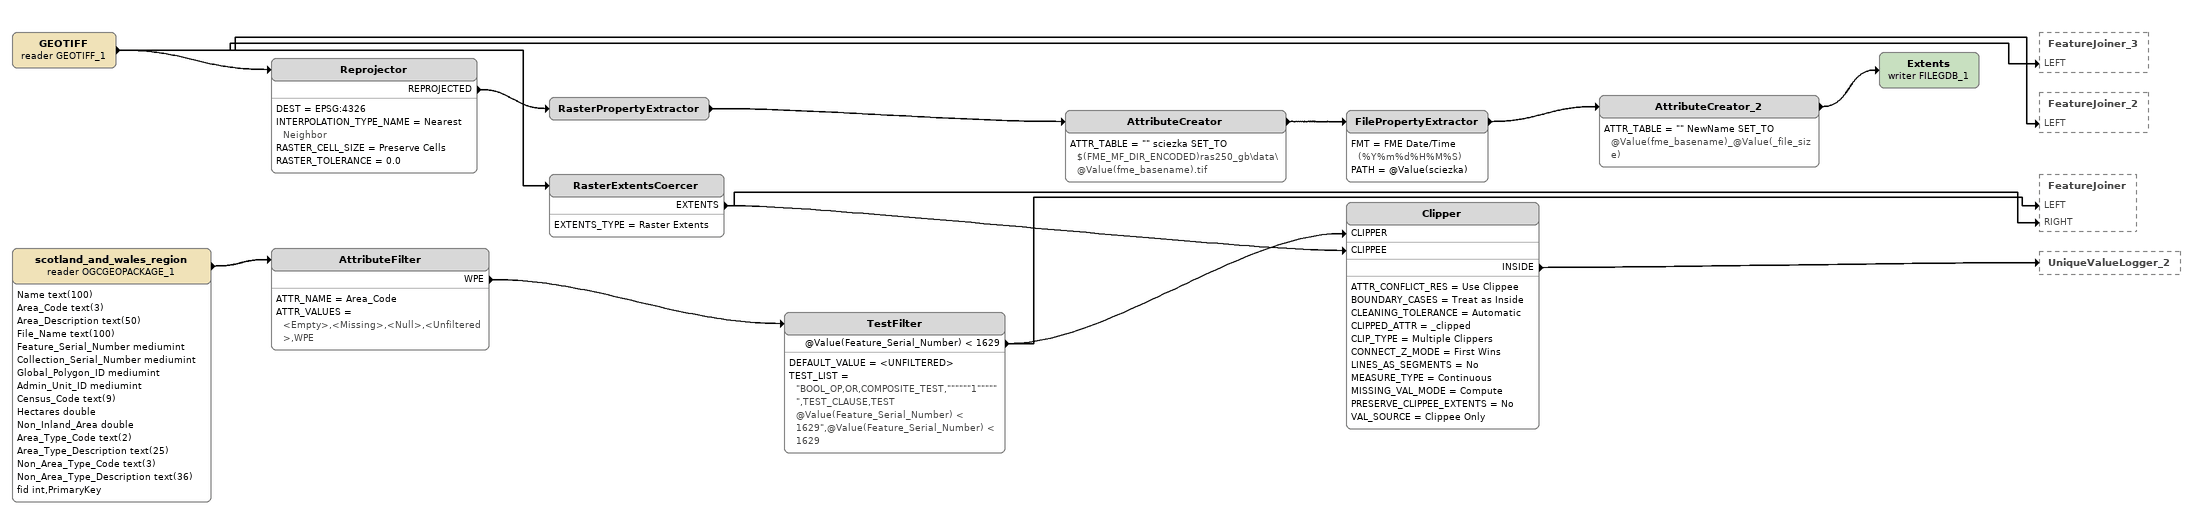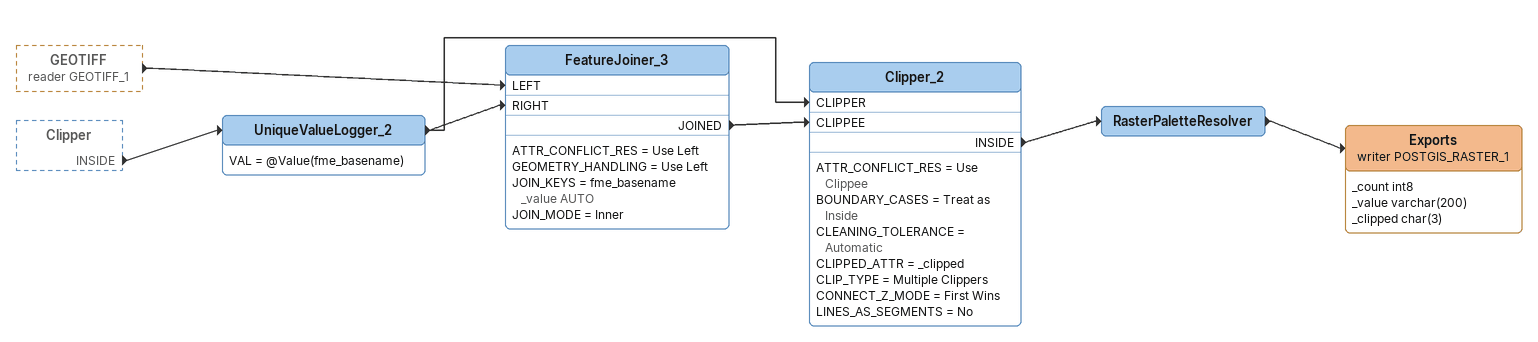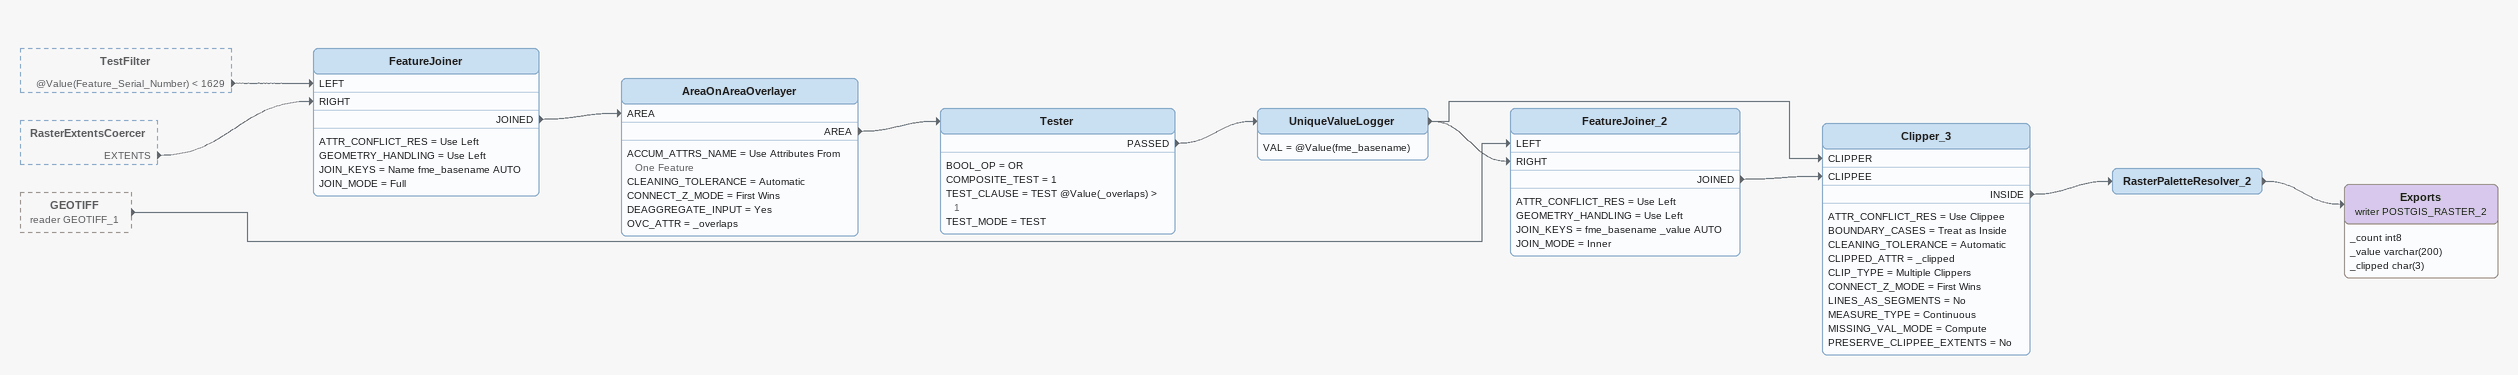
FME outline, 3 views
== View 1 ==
scotland_and_wales_region (reader OGCGEOPACKAGE_1)
    attributes: Name text(100), Area_Code text(3), Area_Description text(50), File_Name text(100), Feature_Serial_Number mediumint, Collection_Serial_Number mediumint, Global_Polygon_ID mediumint, Admin_Unit_ID mediumint, Census_Code text(9), Hectares double, Non_Inland_Area double, Area_Type_Code text(2), Area_Type_Description text(25), Non_Area_Type_Code text(3), Non_Area_Type_Description text(36), fid int,PrimaryKey
    -> AttributeFilter
AttributeFilter
    ATTR_NAME = Area_Code
    ATTR_VALUES = <Empty>,<Missing>,<Null>,<Unfiltered>,WPE
    WPE -> TestFilter
TestFilter
    DEFAULT_VALUE = <UNFILTERED>
    TEST_LIST = "BOOL_OP,OR,COMPOSITE_TEST,""""""1"""""",TEST_CLAUSE,TEST @Value(Feature_Serial_Number) < 1629",@Value(Feature_Serial_Number) < 1629
    @Value(Feature_Serial_Number) < 1629 -> FeatureJoiner [LEFT]
    @Value(Feature_Serial_Number) < 1629 -> Clipper [CLIPPER]
GEOTIFF (reader GEOTIFF_1)
    -> Reprojector
    -> RasterExtentsCoercer
    -> FeatureJoiner_3 [LEFT]
    -> FeatureJoiner_2 [LEFT]
Reprojector
    DEST = EPSG:4326
    INTERPOLATION_TYPE_NAME = Nearest Neighbor
    RASTER_CELL_SIZE = Preserve Cells
    RASTER_TOLERANCE = 0.0
    REPROJECTED -> RasterPropertyExtractor
RasterPropertyExtractor
    -> AttributeCreator
AttributeCreator
    ATTR_TABLE = "" sciezka SET_TO $(FME_MF_DIR_ENCODED)ras250_gb\data\@Value(fme_basename).tif
    -> FilePropertyExtractor
FilePropertyExtractor
    FMT = FME Date/Time (%Y%m%d%H%M%S)
    PATH = @Value(sciezka)
    -> AttributeCreator_2
AttributeCreator_2
    ATTR_TABLE = "" NewName SET_TO @Value(fme_basename)_@Value(_file_size)
    -> Extents (writer FILEGDB_1)
Extents (writer FILEGDB_1)
RasterExtentsCoercer
    EXTENTS_TYPE = Raster Extents
    EXTENTS -> FeatureJoiner [RIGHT]
    EXTENTS -> Clipper [CLIPPEE]
Clipper
    ATTR_CONFLICT_RES = Use Clippee
    BOUNDARY_CASES = Treat as Inside
    CLEANING_TOLERANCE = Automatic
    CLIPPED_ATTR = _clipped
    CLIP_TYPE = Multiple Clippers
    CONNECT_Z_MODE = First Wins
    LINES_AS_SEGMENTS = No
    MEASURE_TYPE = Continuous
    MISSING_VAL_MODE = Compute
    PRESERVE_CLIPPEE_EXTENTS = No
    VAL_SOURCE = Clippee Only
    INSIDE -> UniqueValueLogger_2

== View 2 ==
GEOTIFF (reader GEOTIFF_1) [outside]
    -> FeatureJoiner_3 [LEFT]
Clipper [outside]
    INSIDE -> UniqueValueLogger_2
UniqueValueLogger_2
    VAL = @Value(fme_basename)
    -> FeatureJoiner_3 [RIGHT]
    -> Clipper_2 [CLIPPER]
FeatureJoiner_3
    ATTR_CONFLICT_RES = Use Left
    GEOMETRY_HANDLING = Use Left
    JOIN_KEYS = fme_basename _value AUTO
    JOIN_MODE = Inner
    JOINED -> Clipper_2 [CLIPPEE]
Clipper_2
    ATTR_CONFLICT_RES = Use Clippee
    BOUNDARY_CASES = Treat as Inside
    CLEANING_TOLERANCE = Automatic
    CLIPPED_ATTR = _clipped
    CLIP_TYPE = Multiple Clippers
    CONNECT_Z_MODE = First Wins
    LINES_AS_SEGMENTS = No
    INSIDE -> RasterPaletteResolver
RasterPaletteResolver
    -> Exports (writer POSTGIS_RASTER_1)
Exports (writer POSTGIS_RASTER_1)
    attributes: _count int8, _value varchar(200), _clipped char(3)

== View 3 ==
TestFilter [outside]
    @Value(Feature_Serial_Number) < 1629 -> FeatureJoiner [LEFT]
RasterExtentsCoercer [outside]
    EXTENTS -> FeatureJoiner [RIGHT]
GEOTIFF (reader GEOTIFF_1) [outside]
    -> FeatureJoiner_2 [LEFT]
FeatureJoiner
    ATTR_CONFLICT_RES = Use Left
    GEOMETRY_HANDLING = Use Left
    JOIN_KEYS = Name fme_basename AUTO
    JOIN_MODE = Full
    JOINED -> AreaOnAreaOverlayer [AREA]
AreaOnAreaOverlayer
    ACCUM_ATTRS_NAME = Use Attributes From One Feature
    CLEANING_TOLERANCE = Automatic
    CONNECT_Z_MODE = First Wins
    DEAGGREGATE_INPUT = Yes
    OVC_ATTR = _overlaps
    AREA -> Tester
Tester
    BOOL_OP = OR
    COMPOSITE_TEST = 1
    TEST_CLAUSE = TEST @Value(_overlaps) > 1
    TEST_MODE = TEST
    PASSED -> UniqueValueLogger
UniqueValueLogger
    VAL = @Value(fme_basename)
    -> FeatureJoiner_2 [RIGHT]
    -> Clipper_3 [CLIPPER]
FeatureJoiner_2
    ATTR_CONFLICT_RES = Use Left
    GEOMETRY_HANDLING = Use Left
    JOIN_KEYS = fme_basename _value AUTO
    JOIN_MODE = Inner
    JOINED -> Clipper_3 [CLIPPEE]
Clipper_3
    ATTR_CONFLICT_RES = Use Clippee
    BOUNDARY_CASES = Treat as Inside
    CLEANING_TOLERANCE = Automatic
    CLIPPED_ATTR = _clipped
    CLIP_TYPE = Multiple Clippers
    CONNECT_Z_MODE = First Wins
    LINES_AS_SEGMENTS = No
    MEASURE_TYPE = Continuous
    MISSING_VAL_MODE = Compute
    PRESERVE_CLIPPEE_EXTENTS = No
    INSIDE -> RasterPaletteResolver_2
RasterPaletteResolver_2
    -> Exports (writer POSTGIS_RASTER_2)
Exports (writer POSTGIS_RASTER_2)
    attributes: _count int8, _value varchar(200), _clipped char(3)
